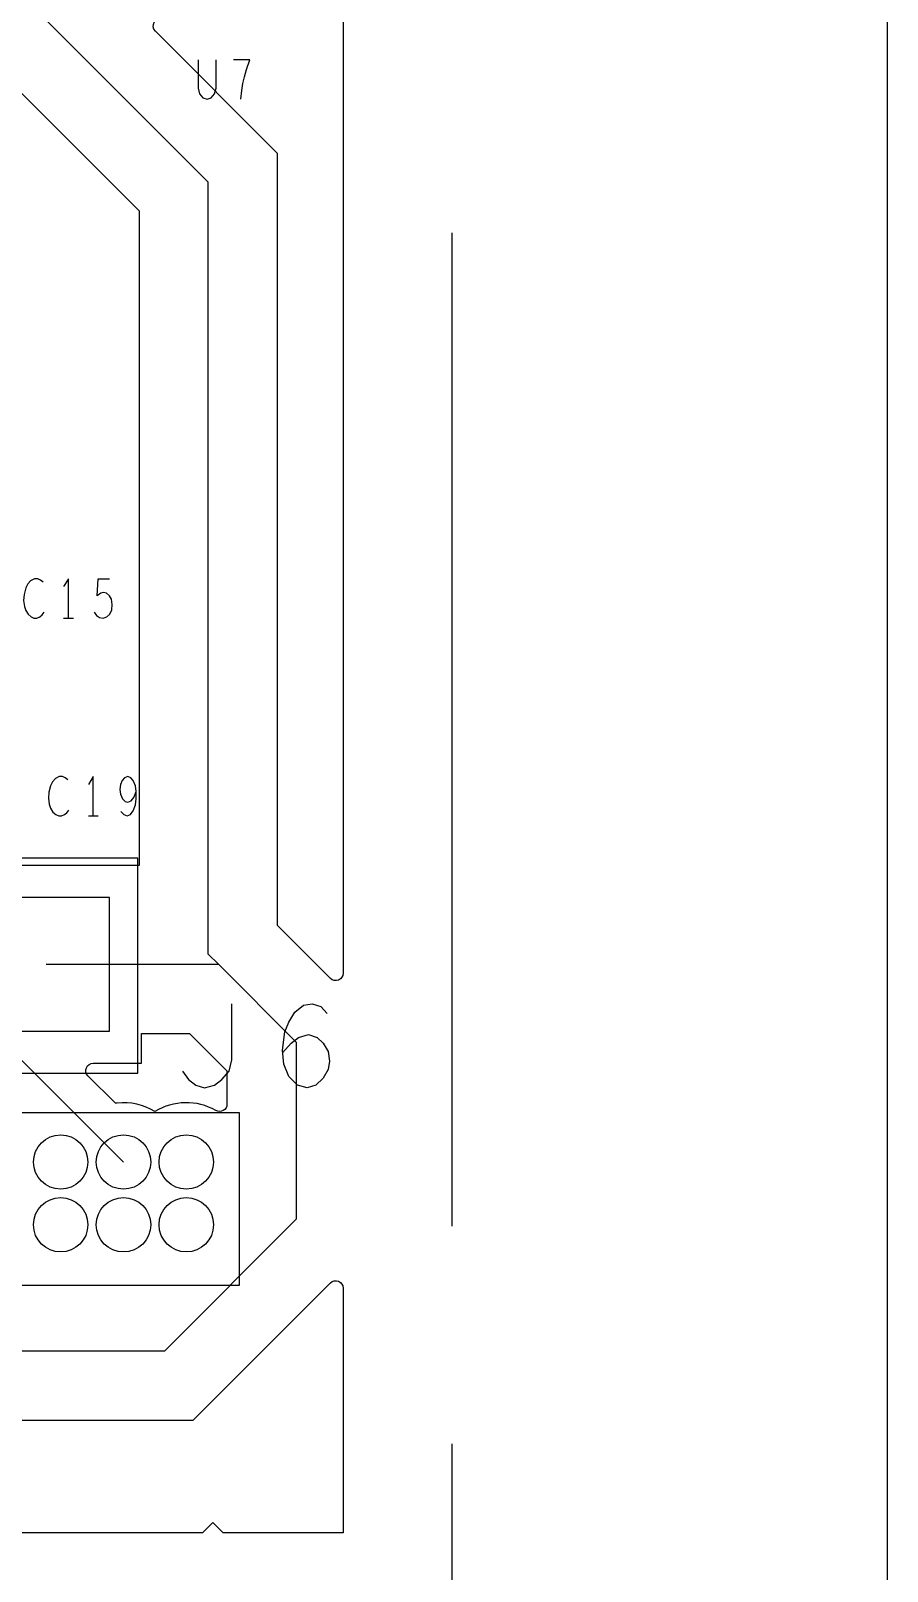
# Model space of a CAD drawing. Extents: x -56 to 56, y -64 to 41.
# Drawn here: x 37.69 to 55, y -39.28 to -8.12 of the extents above; entities that cross this region are included whole.
import ezdxf

# ---------------------------------------------------------------- set-up
doc = ezdxf.new("R2010")
doc.units = 0
doc.layers.get('0').update_dxf_attribs({"linetype": 'CONTINUOUS'})
doc.layers.add('art', color=5, linetype='CONTINUOUS')
doc.layers.add('tap', color=9, linetype='CONTINUOUS')

# ---------------------------------------------------------------- blocks, each defined once
blk = doc.blocks.new('D41')
blk.add_lwpolyline([(-1.275, -1.35), (1.275, -1.35), (1.275, 1.35), (-1.275, 1.35)], close=True)
blk = doc.blocks.new('D38')
blk.add_circle((0, 0), 0.55)

msp = doc.modelspace()

# ---------------------------------------------------------------- linework, layer by layer
at = {"layer": 'art', "color": 3}
for points in [[(-55, 40), (55, 40), (55, -60), (-55, -60), (-55, 40)], [(43.9999, 1.8886), (43.9999, -27.1796)], [(41.478, -27), (41.275, -26.797), (41.275, -11.176), (37.8968, -7.7978), (37.8968, -4.445), (39.5224, -2.8194), (40.9944, -2.8194), (41, -2.825)], [(36.4966, -3.865), (36.4966, -8.3778), (39.8748, -11.756), (39.8748, -24.9998), (36.0748, -24.9998), (36.0748, -27.8498), (34.4332, -27.8498)], [(41.478, -27), (43.053, -28.575), (43.053, -32.1564), (40.386, -34.8234), (37.274, -34.8234)], [(38, -27), (41.478, -27)], [(37.3634, -28.7691), (37.3634, -28.8034), (39.56, -31)], [(40.4998, -38.4999), (40.5, -38.4997), (38.3739, -38.4997), (38.3739, -38.4986), (37.2939, -38.4986)]]:
    msp.add_lwpolyline(points, dxfattribs=at)
for points in [[(43.9999, -27.1796), (43.9999, -27.1796), (43.9999, -27.1796, -0.668294), (43.7438, -27.2857), (42.6752, -26.217), (42.6752, -10.596), (40.2045, -8.1253), (40.2045, -8.1253), (40.2045, -8.1253, -0.794272), (40.359, -7.8773)], [(40.195, -29.9815), (40.195, -29.9815), (40.195, -29.9815, 0.167679), (39.4318, -29.8067), (39.3961, -29.8105), (38.8419, -29.2563), (38.8419, -29.2563), (38.8419, -29.2563, -0.668236), (38.9479, -29.0002), (39.9252, -29.0002), (39.9252, -28.4002), (40.898, -28.4002), (41.6528, -29.155), (41.6528, -29.8294), (41.6528, -29.8294), (41.6528, -29.8294, -0.57655), (41.4281, -29.9594), (41.4281, -29.9594), (41.4281, -29.9594, 0.276534), (40.195, -29.9815), (40.195, -29.9815)], [(34.3595, -36.2236), (40.966, -36.2236), (43.7438, -33.4457), (43.7438, -33.4457), (43.7438, -33.4457, -0.668242), (43.9999, -33.5518), (43.9999, -38.4997), (41.5722, -38.4997), (41.3648, -38.2923), (41.1572, -38.4999), (40.4998, -38.4999)]]:
    msp.add_lwpolyline(points, format="xyb", dxfattribs=at)
at = {"layer": 'art', "color": 5}
for points in [[(41.0667, -8.7), (41.0667, -9.2733), (41.1, -9.3934), (41.1667, -9.4733), (41.25, -9.5), (41.3333, -9.4733), (41.4, -9.3934), (41.4333, -9.2733), (41.4333, -8.7)], [(41.9333, -9.5), (41.95, -9.3267), (41.975, -9.18), (42.0083, -9.0467), (42.05, -8.9), (42.1167, -8.7), (41.7833, -8.7)], [(37.9333, -19.2667), (37.8833, -19.2267), (37.825, -19.2), (37.7583, -19.2), (37.6833, -19.24), (37.625, -19.3067), (37.5833, -19.3867), (37.55, -19.52), (37.5417, -19.64), (37.5583, -19.76), (37.5833, -19.84), (37.6333, -19.92), (37.6917, -19.9733), (37.75, -20), (37.8083, -20), (37.8667, -19.9733), (37.9167, -19.9333), (37.9583, -19.88)], [(38.45, -20), (38.45, -19.2), (38.35, -19.36)], [(38.9667, -19.88), (39.0167, -19.9467), (39.075, -19.9867), (39.15, -20), (39.225, -19.9733), (39.2833, -19.92), (39.325, -19.8267), (39.3333, -19.72), (39.3167, -19.6133), (39.275, -19.5467), (39.2167, -19.4933), (39.1583, -19.48), (39.1, -19.4933), (39.025, -19.5467), (39.05, -19.2), (39.275, -19.2)], [(38.35, -20), (38.55, -20)], [(38.4333, -23.2667), (38.3833, -23.2267), (38.325, -23.2), (38.2583, -23.2), (38.1833, -23.24), (38.125, -23.3067), (38.0833, -23.3867), (38.05, -23.52), (38.0417, -23.64), (38.0583, -23.76), (38.0833, -23.84), (38.1333, -23.92), (38.1917, -23.9733), (38.25, -24), (38.3083, -24), (38.3667, -23.9733), (38.4167, -23.9333), (38.4583, -23.88)], [(38.95, -24), (38.95, -23.2), (38.85, -23.36)], [(39.5083, -23.9067), (39.5667, -23.9733), (39.6333, -24), (39.7, -23.9733), (39.7583, -23.8934), (39.8, -23.7733), (39.8167, -23.6533), (39.8167, -23.5067), (39.8, -23.3867), (39.7583, -23.28), (39.7083, -23.2267), (39.65, -23.2), (39.5833, -23.2267), (39.5333, -23.28), (39.5, -23.36), (39.4833, -23.4667), (39.5, -23.56), (39.5417, -23.6533), (39.5917, -23.7067), (39.65, -23.72), (39.7167, -23.6934), (39.7667, -23.6267), (39.8167, -23.5067)], [(38.85, -24), (39.05, -24)], [(36.35, -29.2), (39.85, -29.2), (39.85, -24.85), (36.35, -24.85)], [(40.75, -29.16), (40.875, -29.33), (41.025, -29.4433), (41.2, -29.5), (41.4, -29.4433), (41.55, -29.33), (41.7, -29.16), (41.75, -28.9334), (41.75, -27.8)], [(42.775, -28.7917), (42.95, -28.5933), (43.1, -28.48), (43.3, -28.4234), (43.475, -28.48), (43.6, -28.5933), (43.7, -28.7633), (43.725, -28.9617), (43.7, -29.1317), (43.6, -29.3017), (43.45, -29.4433), (43.275, -29.5), (43.075, -29.4433), (42.9, -29.2734), (42.8, -29.0183), (42.775, -28.735), (42.825, -28.3667), (42.9, -28.1683), (43.025, -27.97), (43.2, -27.8283), (43.375, -27.8), (43.55, -27.8567), (43.675, -27.9983)], [(29.4, -30), (41.9, -30), (41.9, -33.5), (28.4, -33.5), (28.4, -30.5), (28.9, -30), (29.4, -30)]]:
    msp.add_lwpolyline(points, dxfattribs=at)
at = {"layer": 'tap', "color": 9}
for points in [[(46.2, -12.2), (46.2, -32.3)], [(46.2, -36.7), (46.2, -56.8)]]:
    msp.add_lwpolyline(points, dxfattribs=at)

# ---------------------------------------------------------------- block references
at = {"layer": 'art'}
for name, p in [('D41', (38, -27)), ('D38', (38.29, -31)), ('D38', (39.56, -31)), ('D38', (40.83, -31)), ('D38', (38.29, -32.27)), ('D38', (39.56, -32.27)), ('D38', (40.83, -32.27))]:
    msp.add_blockref(name, p, dxfattribs=at)

doc.saveas('drawing.dxf')
